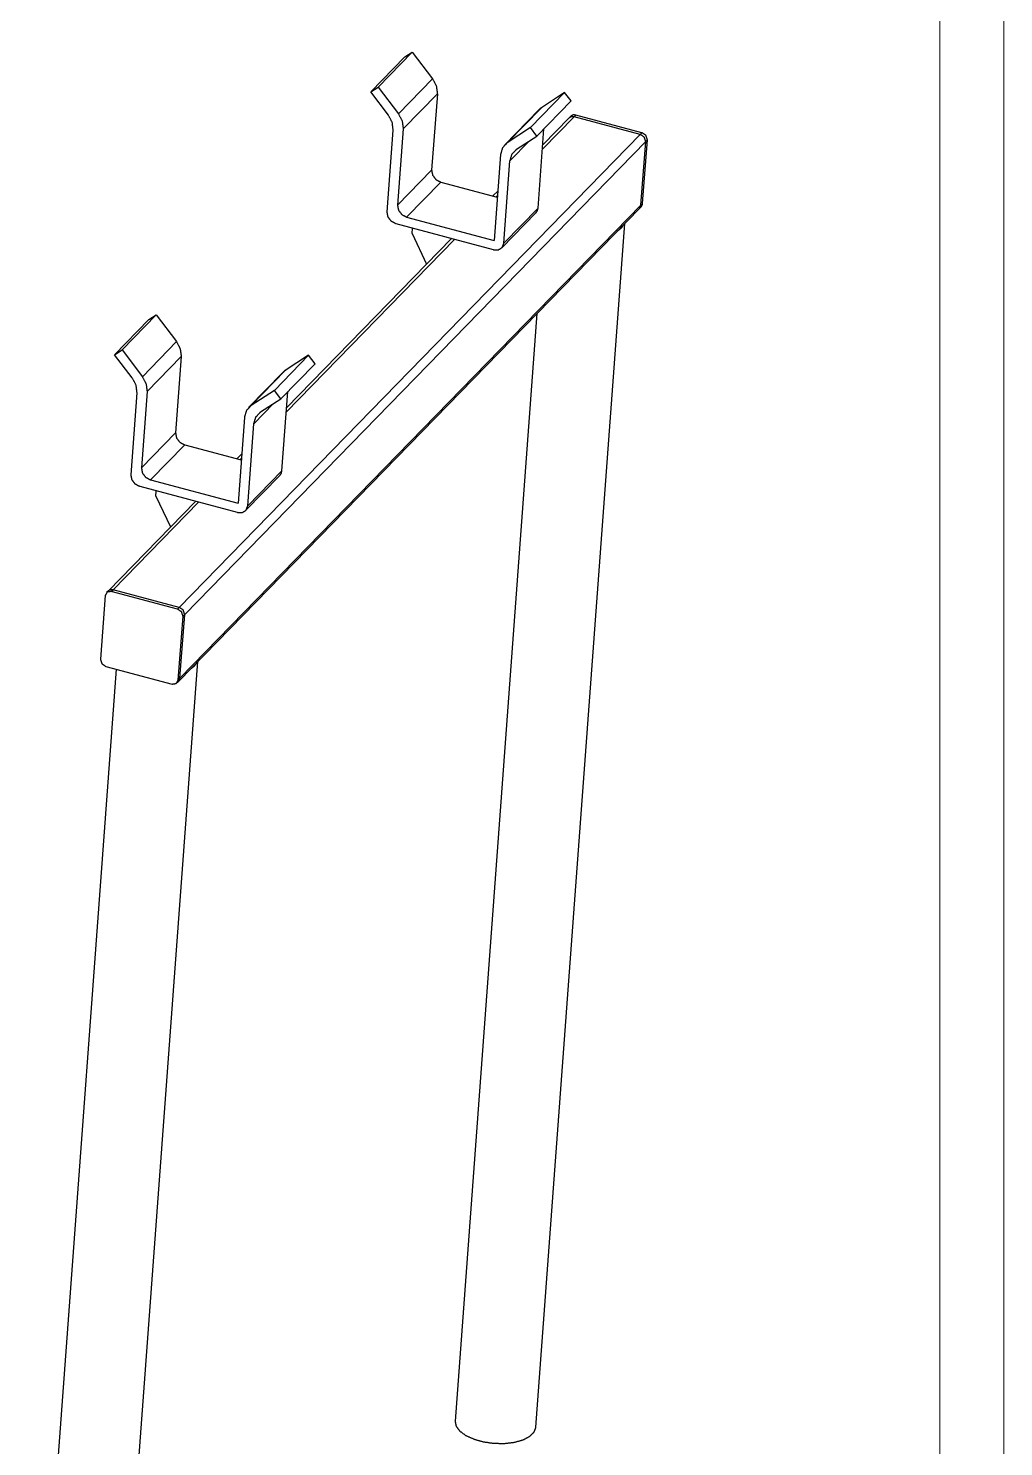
# Model space of a CAD drawing. Header units: millimetres. Extents: x 2210 to 79821, y -19430 to 2344.
# Drawn here: x 9012.9 to 9089.2, y 1604.3 to 1715.2 of the extents above; entities that cross this region are included whole.
import ezdxf

# ---------------------------------------------------------------- set-up
doc = ezdxf.new("R2010")
doc.units = ezdxf.units.MM
doc.layers.add('101', color=7, linetype='Continuous', true_color=0xffffff)

msp = doc.modelspace()

# ---------------------------------------------------------------- linework, layer by layer
at = {"layer": '101', "color": 133, "linetype": 'Continuous', "lineweight": 18}
for p, q in [((9089.21, 1492.82), (9089.21, 1789.82)), ((9084.21, 1497.82), (9084.21, 1784.82))]:
    msp.add_line(p, q, dxfattribs=at)
at = {"layer": '101', "color": 92, "linetype": 'Continuous', "lineweight": 25}
for p, q in [((9039.69, 1710.26), (9042.36, 1713)), ((9040.27, 1710.63), (9042.94, 1713.37)), ((9042.36, 1713), (9042.94, 1713.37)), ((9042.94, 1713.37), (9044.53, 1711.28)), ((9039.69, 1710.26), (9040.27, 1710.63)), ((9041.07, 1708.44), (9039.69, 1710.26)), ((9040.27, 1710.63), (9041.86, 1708.54)), ((9041.86, 1708.54), (9044.53, 1711.28)), ((9042.23, 1707.38), (9044.9, 1710.12)), ((9044.9, 1710.12), (9044.45, 1704.14)), ((9054.86, 1710.21), (9052.19, 1707.47)), ((9055.36, 1709.55), (9052.69, 1706.81)), ((9054.86, 1710.21), (9053.04, 1709.02)), ((9055.36, 1709.55), (9054.86, 1710.21)), ((9052.84, 1708.86), (9050.17, 1706.12)), ((9053.04, 1709.02), (9050.36, 1706.28)), ((9055.6, 1708.31), (9053.12, 1705.77)), ((9055.2, 1708.22), (9053.14, 1706.11)), ((9060.77, 1706.94), (9055.6, 1708.31)), ((9060.77, 1706.94), (9024.71, 1669.95)), ((9040.97, 1700.87), (9041.44, 1707.28)), ((9042.23, 1707.38), (9041.78, 1701.4)), ((9052.19, 1707.47), (9050.36, 1706.28)), ((9052.69, 1706.81), (9052.19, 1707.47)), ((9052.78, 1701.18), (9053.23, 1707.36)), ((9061.2, 1706.38), (9025.13, 1669.39)), ((9052.12, 1706.43), (9050.58, 1704.86)), ((9051.1, 1705.77), (9052.69, 1706.81)), ((9060.83, 1701.4), (9061.2, 1706.38)), ((9049.84, 1705.36), (9049.35, 1698.65)), ((9050.11, 1698.44), (9050.58, 1704.86)), ((9041.78, 1701.4), (9044.45, 1704.14)), ((9042.49, 1700.47), (9045.16, 1703.21)), ((9045.16, 1703.21), (9049.59, 1702.03)), ((9049.63, 1702.5), (9049.25, 1702.12)), ((9060.83, 1701.4), (9024.76, 1664.41)), ((9049.6, 1702.17), (9049.49, 1702.06)), ((9024.66, 1664.18), (9060.73, 1701.17)), ((9042.49, 1700.47), (9049.35, 1698.65)), ((9049.94, 1698.06), (9052.61, 1700.8)), ((9052.78, 1701.18), (9050.11, 1698.44)), ((9049.29, 1697.91), (9041.68, 1699.94)), ((9052.61, 1605.84), (9059.56, 1699.97)), ((9046.24, 1698.72), (9033.08, 1685.22)), ((9046, 1698.79), (9033.1, 1685.56)), ((9020.23, 1690.09), (9022.9, 1692.83)), ((9022.33, 1692.45), (9022.9, 1692.83)), ((9022.9, 1692.83), (9024.49, 1690.73)), ((9052.69, 1692.92), (9046.29, 1606.31)), ((9019.65, 1689.71), (9022.33, 1692.45)), ((9021.82, 1687.99), (9024.49, 1690.73)), ((9019.65, 1689.71), (9020.23, 1690.09)), ((9021.03, 1687.89), (9019.65, 1689.71)), ((9020.23, 1690.09), (9021.82, 1687.99)), ((9022.19, 1686.84), (9024.86, 1689.58)), ((9024.86, 1689.58), (9024.42, 1683.59)), ((9034.83, 1689.66), (9032.16, 1686.92)), ((9034.83, 1689.66), (9033, 1688.47)), ((9035.33, 1689), (9034.83, 1689.66)), ((9032.81, 1688.31), (9030.13, 1685.57)), ((9033, 1688.47), (9030.33, 1685.73)), ((9035.33, 1689), (9032.66, 1686.26)), ((9020.93, 1680.32), (9021.4, 1686.74)), ((9022.19, 1686.84), (9021.75, 1680.85)), ((9032.16, 1686.92), (9030.33, 1685.73)), ((9032.08, 1685.89), (9030.54, 1684.31)), ((9031.07, 1685.23), (9032.66, 1686.26)), ((9032.66, 1686.26), (9032.16, 1686.92)), ((9032.74, 1680.64), (9033.2, 1686.82)), ((9029.8, 1684.81), (9029.31, 1678.1)), ((9030.07, 1677.9), (9030.54, 1684.31)), ((9021.75, 1680.85), (9024.42, 1683.59)), ((9022.45, 1679.92), (9025.13, 1682.66)), ((9025.13, 1682.66), (9029.56, 1681.48)), ((9029.59, 1681.96), (9029.22, 1681.57)), ((9029.57, 1681.62), (9029.46, 1681.51)), ((9032.74, 1680.64), (9030.07, 1677.9)), ((9029.25, 1677.37), (9021.64, 1679.39)), ((9022.45, 1679.92), (9029.31, 1678.1)), ((9029.9, 1677.52), (9032.58, 1680.26)), ((9025.97, 1678.24), (9019.14, 1671.23)), ((9026.21, 1678.17), (9019.53, 1671.33)), ((9024.71, 1669.95), (9019.53, 1671.33)), ((9024.76, 1664.41), (9025.13, 1669.39)), ((9019.77, 1665.11), (9012.9, 1572.06)), ((9019.21, 1571.59), (9026.16, 1665.72))]:
    msp.add_line(p, q, dxfattribs=at)
at = {"layer": '101', "color": 72, "linetype": 'Continuous', "lineweight": 25}
for p, q in [((9055.34, 1708.36), (9055.2, 1708.22)), ((9055.6, 1708.31), (9055.73, 1708.45)), ((9060.77, 1706.94), (9055.6, 1708.31)), ((9060.91, 1707.07), (9055.73, 1708.45)), ((9060.77, 1706.94), (9060.91, 1707.07)), ((9060.83, 1701.4), (9061.2, 1706.38)), ((9060.96, 1701.53), (9061.33, 1706.51)), ((9061.2, 1706.38), (9061.33, 1706.51)), ((9060.83, 1701.4), (9060.96, 1701.53)), ((9060.73, 1701.17), (9060.87, 1701.31)), ((9042.92, 1699.19), (9042.95, 1699.6)), ((9042.92, 1699.19), (9044.05, 1696.79)), ((9022.88, 1678.65), (9022.91, 1679.05)), ((9022.88, 1678.65), (9024.02, 1676.24)), ((9018.91, 1670.87), (9018.54, 1665.89)), ((9019.14, 1671.23), (9019, 1671.1)), ((9019.39, 1671.19), (9019.53, 1671.33)), ((9024.57, 1669.81), (9019.39, 1671.19)), ((9024.71, 1669.95), (9019.53, 1671.33)), ((9024.57, 1669.81), (9024.71, 1669.95)), ((9024.63, 1664.27), (9025, 1669.25)), ((9024.76, 1664.41), (9025.13, 1669.39)), ((9025, 1669.25), (9025.13, 1669.39)), ((9018.96, 1665.33), (9024.14, 1663.95)), ((9024.53, 1664.05), (9024.66, 1664.18)), ((9024.63, 1664.27), (9024.76, 1664.41))]:
    msp.add_line(p, q, dxfattribs=at)
at = {"layer": '101', "color": 92, "linetype": 'Continuous', "lineweight": 25}
for points, knots in [([(9044.53, 1711.28), (9044.82, 1710.72), (9044.9, 1710.12)], [0, 0, 0.516041, 1, 1]), ([(9041.44, 1707.28), (9041.37, 1707.87), (9041.07, 1708.44)], [0, 0, 0.483959, 1, 1]), ([(9041.86, 1708.54), (9042.15, 1707.98), (9042.23, 1707.38)], [0, 0, 0.516039, 1, 1]), ([(9053.04, 1709.02), (9052.93, 1708.95), (9052.84, 1708.86)], [0, 0, 0.500999, 1, 1]), ([(9055.6, 1708.31), (9055.38, 1708.32), (9055.2, 1708.22)], [0, 0, 0.521031, 1, 1]), ([(9061.2, 1706.38), (9061.09, 1706.72), (9060.77, 1706.94)], [0, 0, 0.488966, 1, 1]), ([(9050.36, 1706.28), (9050, 1705.89), (9049.84, 1705.36)], [0, 0, 0.490764, 1, 1]), ([(9050.58, 1704.86), (9050.74, 1705.39), (9051.1, 1705.77)], [0, 0, 0.509249, 1, 1]), ([(9044.45, 1704.14), (9044.53, 1703.75), (9044.79, 1703.4), (9045.16, 1703.21)], [0, 0, 0.319583, 0.66205, 1, 1]), ([(9041.78, 1701.4), (9041.86, 1701.01), (9042.12, 1700.67), (9042.49, 1700.47)], [0, 0, 0.319577, 0.662068, 1, 1]), ([(9060.73, 1701.17), (9060.8, 1701.27), (9060.83, 1701.4)], [0, 0, 0.490128, 1, 1]), ([(9041.68, 1699.94), (9041.3, 1700.14), (9041.04, 1700.48), (9040.97, 1700.87)], [0, 0, 0.337956, 0.680428, 1, 1]), ([(9052.61, 1700.8), (9052.73, 1700.98), (9052.78, 1701.18)], [0, 0, 0.490182, 1, 1]), ([(9058.98, 1699.37), (9059.31, 1699.63), (9059.51, 1699.92)], [0, 0, 0.54195, 1, 1]), ([(9049.29, 1697.91), (9049.68, 1697.91), (9049.98, 1698.11), (9050.11, 1698.44)], [0, 0, 0.350568, 0.672239, 1, 1]), ([(9024.49, 1690.73), (9024.78, 1690.17), (9024.86, 1689.58)], [0, 0, 0.516039, 1, 1]), ([(9033, 1688.47), (9032.9, 1688.4), (9032.81, 1688.31)], [0, 0, 0.500999, 1, 1]), ([(9021.4, 1686.74), (9021.33, 1687.33), (9021.03, 1687.89)], [0, 0, 0.483961, 1, 1]), ([(9021.82, 1687.99), (9022.11, 1687.43), (9022.19, 1686.84)], [0, 0, 0.51605, 1, 1]), ([(9030.33, 1685.73), (9029.96, 1685.34), (9029.8, 1684.81)], [0, 0, 0.490754, 1, 1]), ([(9030.54, 1684.31), (9030.7, 1684.84), (9031.07, 1685.23)], [0, 0, 0.509254, 1, 1]), ([(9024.42, 1683.59), (9024.49, 1683.2), (9024.75, 1682.86), (9025.13, 1682.66)], [0, 0, 0.319582, 0.66207, 1, 1]), ([(9021.64, 1679.39), (9021.26, 1679.59), (9021.01, 1679.93), (9020.93, 1680.32)], [0, 0, 0.337924, 0.680414, 1, 1]), ([(9021.75, 1680.85), (9021.82, 1680.46), (9022.08, 1680.12), (9022.45, 1679.92)], [0, 0, 0.319571, 0.662054, 1, 1]), ([(9032.58, 1680.26), (9032.69, 1680.43), (9032.74, 1680.64)], [0, 0, 0.490182, 1, 1]), ([(9029.25, 1677.37), (9029.64, 1677.36), (9029.94, 1677.56), (9030.07, 1677.9)], [0, 0, 0.350551, 0.672238, 1, 1]), ([(9019.53, 1671.33), (9019.31, 1671.33), (9019.14, 1671.23)], [0, 0, 0.521043, 1, 1]), ([(9025.13, 1669.39), (9025.02, 1669.74), (9024.71, 1669.95)], [0, 0, 0.489018, 1, 1]), ([(9025.58, 1665.12), (9025.91, 1665.38), (9026.12, 1665.67)], [0, 0, 0.54191, 1, 1]), ([(9024.66, 1664.18), (9024.73, 1664.28), (9024.76, 1664.41)], [0, 0, 0.490211, 1, 1]), ([(9046.29, 1606.31), (9046.37, 1605.91), (9046.66, 1605.53), (9047.14, 1605.18), (9047.78, 1604.9), (9048.53, 1604.69), (9049.34, 1604.58), (9050.16, 1604.57), (9050.94, 1604.66), (9051.61, 1604.85), (9052.13, 1605.13), (9052.47, 1605.46), (9052.61, 1605.84)], [0, 0, 0.053341, 0.117001, 0.195384, 0.287896, 0.391097, 0.499987, 0.608883, 0.712085, 0.804603, 0.882992, 0.946657, 1, 1])]:
    msp.add_open_spline(points, degree=1, knots=knots, dxfattribs=at)
at = {"layer": '101', "color": 72, "linetype": 'Continuous', "lineweight": 25}
for points, knots in [([(9055.6, 1708.31), (9055.38, 1708.32), (9055.2, 1708.22)], [0, 0, 0.521031, 1, 1]), ([(9055.73, 1708.45), (9055.51, 1708.46), (9055.34, 1708.36)], [0, 0, 0.521031, 1, 1]), ([(9061.2, 1706.38), (9061.09, 1706.72), (9060.77, 1706.94)], [0, 0, 0.488966, 1, 1]), ([(9061.33, 1706.51), (9061.22, 1706.86), (9060.91, 1707.07)], [0, 0, 0.488996, 1, 1]), ([(9060.73, 1701.17), (9060.8, 1701.27), (9060.83, 1701.4)], [0, 0, 0.490128, 1, 1]), ([(9060.87, 1701.31), (9060.93, 1701.41), (9060.96, 1701.53)], [0, 0, 0.490194, 1, 1]), ([(9019.39, 1671.19), (9019.06, 1671.15), (9018.91, 1670.87)], [0, 0, 0.514339, 1, 1]), ([(9019.53, 1671.33), (9019.31, 1671.33), (9019.14, 1671.23)], [0, 0, 0.521043, 1, 1]), ([(9025, 1669.25), (9024.89, 1669.6), (9024.57, 1669.81)], [0, 0, 0.488996, 1, 1]), ([(9025.13, 1669.39), (9025.02, 1669.74), (9024.71, 1669.95)], [0, 0, 0.489018, 1, 1]), ([(9018.54, 1665.89), (9018.65, 1665.54), (9018.96, 1665.33)], [0, 0, 0.488976, 1, 1]), ([(9024.14, 1663.95), (9024.47, 1664), (9024.63, 1664.27)], [0, 0, 0.514338, 1, 1]), ([(9024.66, 1664.18), (9024.73, 1664.28), (9024.76, 1664.41)], [0, 0, 0.490211, 1, 1])]:
    msp.add_open_spline(points, degree=1, knots=knots, dxfattribs=at)

doc.saveas('drawing.dxf')
